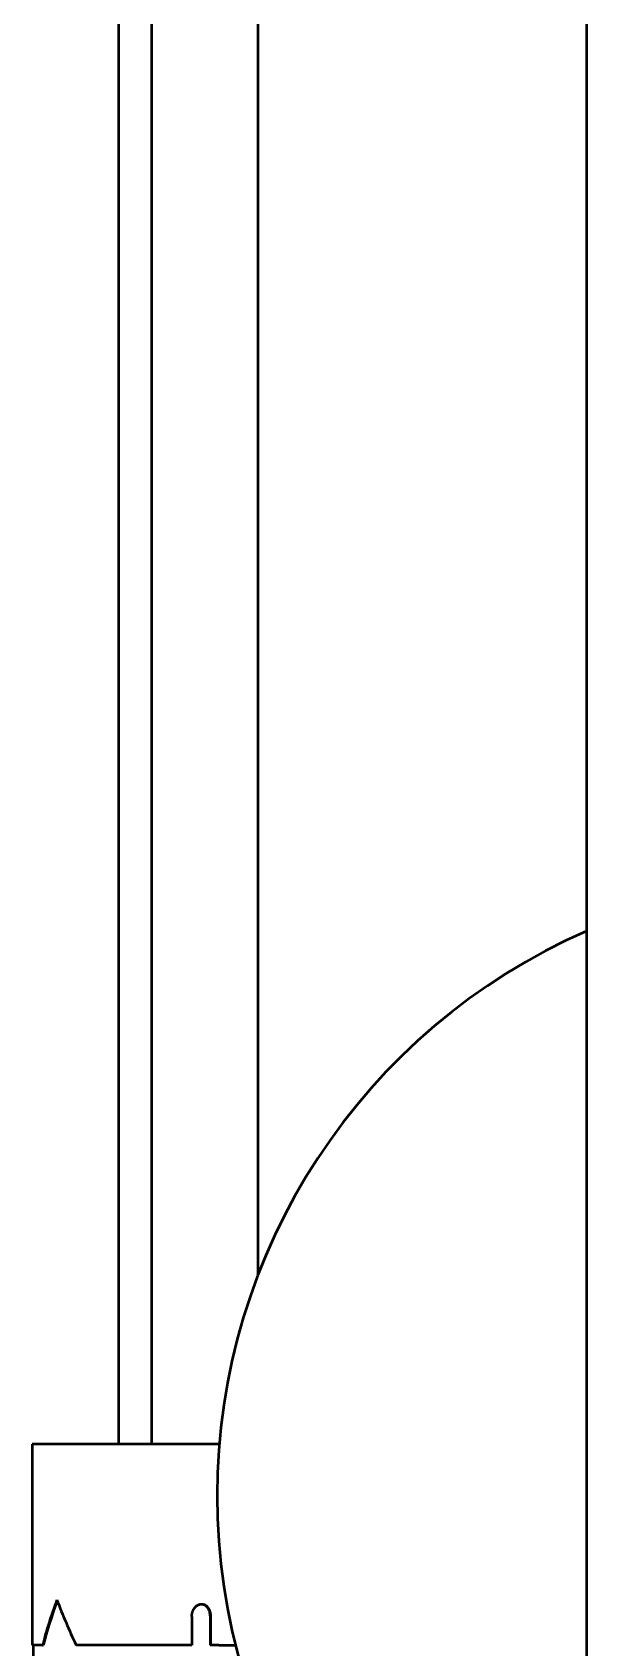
# Model space of a CAD drawing. Extents: x -3873 to 164127, y 7129 to 96529.
# Drawn here: x 50274.2 to 50341.7, y 61484.5 to 61681.2 of the extents above; entities that cross this region are included whole.
import ezdxf

# ---------------------------------------------------------------- set-up
doc = ezdxf.new("R2010")
doc.units = 0
doc.layers.add('LAYOUT Kromeka', color=1, linetype='CONTINUOUS', lineweight=5)
doc.layers.add('Visible (ISO)', color=7, linetype='CONTINUOUS', lineweight=50)

# ---------------------------------------------------------------- blocks, each defined once
blk = doc.blocks.new('KD43-180-CCW Feet Cutter & Unloader')
at = {"layer": 'Visible (ISO)', "color": 1}
for p, q in [((1705.8, 284.25), (1705.8, 1395.75)), ((1773.2, 641.45), (1773.2, 653.45)), ((1750.6, 641.45), (1748.56, 641.45)), ((1750.6, 641.45), (1751.59, 641.45)), ((1751.59, 641.45), (1751.66, 641.45)), ((1751.59, 637.95), (1751.59, 641.45)), ((1751.66, 637.95), (1751.66, 641.45)), ((1753.87, 641.45), (1767.95, 641.45)), ((1753.87, 637.95), (1753.87, 641.45)), ((1772.04, 641.45), (1771.96, 641.45)), ((1772.04, 641.45), (1773.3, 641.45)), ((1773.3, 617), (1773.3, 641.45)), ((1750.54, 617), (1750.6, 617)), ((1750.6, 617), (1773.3, 617)), ((1758.8, 152.61), (1758.8, 617)), ((1762.8, 145.2), (1762.8, 617)), ((1745.8, 596.32), (1745.8, 164.64))]:
    blk.add_line(p, q, dxfattribs=at)
blk.add_arc((1675.8, 623.25), 75, 293.5782, 66.4218, dxfattribs=at)
for major_axis, start_param, end_param in [((-9.56, 21.6), 4.548788, 4.803534), ((-9.49, -21.42), 1.739113, 1.991244), ((-9.56, -21.6), 1.734397, 1.989144)]:
    blk.add_ellipse((1760.8, 635.93), major_axis=major_axis, ratio=0.372804, start_param=start_param, end_param=end_param, dxfattribs=at)
for points, knots in [([(1753.87, 637.95), (1753.87, 637.92), (1753.87, 637.89), (1753.87, 637.87), (1753.87, 637.84), (1753.87, 637.81), (1753.87, 637.78), (1753.86, 637.76), (1753.86, 637.73), (1753.86, 637.7), (1753.85, 637.67), (1753.85, 637.65), (1753.84, 637.62), (1753.84, 637.59), (1753.83, 637.57), (1753.83, 637.54), (1753.82, 637.51), (1753.81, 637.49), (1753.81, 637.46), (1753.8, 637.43), (1753.79, 637.41), (1753.78, 637.38), (1753.77, 637.36), (1753.76, 637.33), (1753.75, 637.31), (1753.74, 637.28), (1753.73, 637.26), (1753.72, 637.23), (1753.71, 637.21), (1753.7, 637.18), (1753.69, 637.16), (1753.67, 637.14), (1753.66, 637.11), (1753.65, 637.09), (1753.64, 637.07), (1753.62, 637.04), (1753.61, 637.02), (1753.59, 637), (1753.58, 636.98), (1753.56, 636.96), (1753.55, 636.94), (1753.53, 636.92), (1753.52, 636.9), (1753.5, 636.88), (1753.49, 636.86), (1753.47, 636.84), (1753.45, 636.82), (1753.44, 636.8), (1753.42, 636.79), (1753.39, 636.76), (1753.36, 636.73), (1753.34, 636.71), (1753.31, 636.69), (1753.28, 636.66), (1753.25, 636.64), (1753.22, 636.62), (1753.19, 636.6), (1753.16, 636.58), (1753.14, 636.58), (1753.13, 636.57), (1753.11, 636.56), (1753.09, 636.55), (1753.08, 636.54), (1753.06, 636.54), (1753.03, 636.52), (1753, 636.51), (1752.97, 636.5), (1752.94, 636.49), (1752.9, 636.48), (1752.87, 636.47), (1752.84, 636.46), (1752.81, 636.46), (1752.77, 636.46), (1752.74, 636.45), (1752.71, 636.45), (1752.68, 636.45), (1752.64, 636.45), (1752.61, 636.45), (1752.58, 636.46), (1752.55, 636.46), (1752.52, 636.46), (1752.48, 636.47), (1752.45, 636.48), (1752.42, 636.49), (1752.39, 636.5), (1752.36, 636.51), (1752.33, 636.52), (1752.3, 636.54), (1752.29, 636.54), (1752.27, 636.55), (1752.26, 636.56), (1752.24, 636.57), (1752.23, 636.58), (1752.21, 636.58), (1752.19, 636.6), (1752.16, 636.62), (1752.13, 636.64), (1752.1, 636.66), (1752.08, 636.69), (1752.05, 636.71), (1752.03, 636.73), (1752, 636.76), (1751.98, 636.79), (1751.96, 636.8), (1751.95, 636.82), (1751.93, 636.84), (1751.92, 636.86), (1751.91, 636.88), (1751.89, 636.9), (1751.88, 636.92), (1751.87, 636.94), (1751.85, 636.96), (1751.84, 636.98), (1751.83, 637), (1751.82, 637.02), (1751.8, 637.04), (1751.79, 637.07), (1751.78, 637.09), (1751.77, 637.11), (1751.76, 637.14), (1751.75, 637.16), (1751.74, 637.18), (1751.73, 637.21), (1751.72, 637.23), (1751.71, 637.26), (1751.7, 637.28), (1751.69, 637.31), (1751.69, 637.33), (1751.68, 637.36), (1751.67, 637.38), (1751.66, 637.41), (1751.66, 637.43), (1751.65, 637.46), (1751.64, 637.49), (1751.64, 637.51), (1751.63, 637.54), (1751.63, 637.57), (1751.62, 637.59), (1751.62, 637.62), (1751.62, 637.65), (1751.61, 637.67), (1751.61, 637.7), (1751.61, 637.73), (1751.6, 637.76), (1751.6, 637.78), (1751.6, 637.81), (1751.6, 637.84), (1751.6, 637.87), (1751.59, 637.89), (1751.59, 637.92), (1751.59, 637.95)], [0, 0, 0, 0, 0.082987, 0.082987, 0.082987, 0.166304, 0.166304, 0.166304, 0.249831, 0.249831, 0.249831, 0.333433, 0.333433, 0.333433, 0.416974, 0.416974, 0.416974, 0.500317, 0.500317, 0.500317, 0.583338, 0.583338, 0.583338, 0.666294, 0.666294, 0.666294, 0.749584, 0.749584, 0.749584, 0.833095, 0.833095, 0.833095, 0.916695, 0.916695, 0.916695, 1.000248, 1.000248, 1.000248, 1.083622, 1.083622, 1.083622, 1.166691, 1.166691, 1.166691, 1.249612, 1.249612, 1.249612, 1.332867, 1.332867, 1.332867, 1.461712, 1.461712, 1.461712, 1.59063, 1.59063, 1.59063, 1.719134, 1.719134, 1.719134, 1.783092, 1.783092, 1.783092, 1.847006, 1.847006, 1.847006, 1.974988, 1.974988, 1.974988, 2.102809, 2.102809, 2.102809, 2.230578, 2.230578, 2.230578, 2.35829, 2.35829, 2.35829, 2.486001, 2.486001, 2.486001, 2.613741, 2.613741, 2.613741, 2.741577, 2.741577, 2.741577, 2.869617, 2.869617, 2.869617, 2.933576, 2.933576, 2.933576, 2.99748, 2.99748, 2.99748, 3.125856, 3.125856, 3.125856, 3.254735, 3.254735, 3.254735, 3.383632, 3.383632, 3.383632, 3.466969, 3.466969, 3.466969, 3.549984, 3.549984, 3.549984, 3.632945, 3.632945, 3.632945, 3.716242, 3.716242, 3.716242, 3.799756, 3.799756, 3.799756, 3.883356, 3.883356, 3.883356, 3.966905, 3.966905, 3.966905, 4.050272, 4.050272, 4.050272, 4.133332, 4.133332, 4.133332, 4.216257, 4.216257, 4.216257, 4.29952, 4.29952, 4.29952, 4.383018, 4.383018, 4.383018, 4.466616, 4.466616, 4.466616, 4.550177, 4.550177, 4.550177, 4.633567, 4.633567, 4.633567, 4.716658, 4.716658, 4.716658, 4.716658]), ([(1752.71, 636.45), (1752.57, 636.46), (1752.44, 636.49), (1752.18, 636.64), (1752.06, 636.76), (1751.87, 637.02), (1751.79, 637.19), (1751.69, 637.56), (1751.66, 637.76), (1751.66, 637.95)], [0.6830053, 0.6830053, 0.6830053, 0.6830053, 0.7353124, 0.7353124, 0.7918747, 0.7918747, 0.8484374, 0.8484374, 0.9050001, 0.9050001, 0.9050001, 0.9050001])]:
    blk.add_open_spline(points, degree=3, knots=knots, dxfattribs=at)

msp = doc.modelspace()

# ---------------------------------------------------------------- block references
at = {"layer": 'LAYOUT Kromeka', "color": 6, "ltscale": 20, "rotation": 180}
msp.add_blockref('KD43-180-CCW Feet Cutter & Unloader', (52047.45, 62126.3), dxfattribs=at)

doc.saveas('drawing.dxf')
